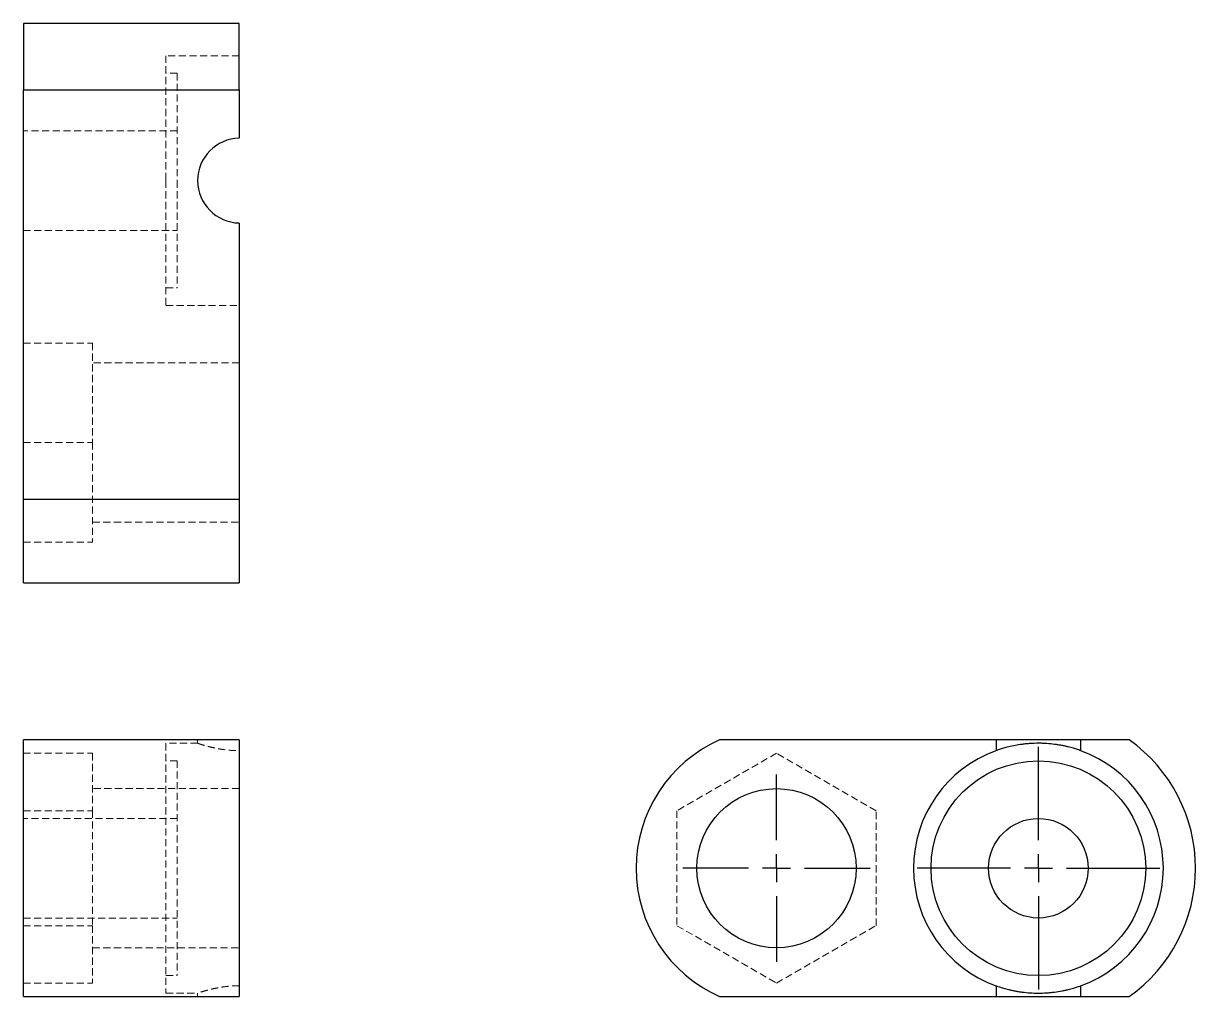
# Model space of a CAD drawing. Header units: millimetres. Extents: x 63 to 273, y 34 to 208.
import ezdxf

# ---------------------------------------------------------------- set-up
doc = ezdxf.new("R2010")
doc.units = ezdxf.units.MM
doc.linetypes.add('HIDDEN', pattern=[1.905, 1.27, -0.635])
doc.layers.add('10', color=7, linetype='Continuous')

# ---------------------------------------------------------------- blocks, each defined once
blk = doc.blocks.new('SW_CENTERMARKSYMBOL_0')
at = {"layer": '10', "color": 0}
for p, q in [((0, 5), (0, 21.69)), ((0, 0), (0, 2.5)), ((-5, 0), (-21.69, 0)), ((0, 0), (-2.5, 0)), ((0, 0), (0, -2.5)), ((0, 0), (2.5, 0)), ((5, 0), (21.69, 0)), ((0, -5), (0, -21.69))]:
    blk.add_line(p, q, dxfattribs=at)
blk = doc.blocks.new('SW_CENTERMARKSYMBOL_1')
at = {"layer": '10', "color": 0}
for p, q in [((0, 5), (0, 16.73)), ((0, 0), (0, 2.5)), ((-5, 0), (-16.73, 0)), ((0, 0), (-2.5, 0)), ((0, 0), (0, -2.5)), ((0, 0), (2.5, 0)), ((5, 0), (16.73, 0)), ((0, -5), (0, -16.73))]:
    blk.add_line(p, q, dxfattribs=at)

msp = doc.modelspace()

# ---------------------------------------------------------------- linework, layer by layer
at = {"color": 7, "linetype": 'Continuous', "lineweight": 25}
for p, q in [((102.06, 208), (63.48, 208)), ((63.48, 208), (63.48, 196.12)), ((102.06, 196.12), (102.06, 208)), ((63.48, 196.12), (102.06, 196.12)), ((63.48, 122.92), (63.48, 196.12)), ((102.06, 196.12), (102.06, 187.49)), ((102.06, 172.33), (102.06, 122.92)), ((102.06, 122.92), (63.48, 122.92)), ((63.48, 108), (63.48, 122.92)), ((102.06, 122.92), (102.06, 108)), ((63.48, 108), (102.06, 108)), ((102.06, 79.94), (63.48, 79.94)), ((63.48, 34.06), (63.48, 79.94)), ((102.06, 79.94), (102.06, 34.06)), ((237.33, 79.94), (187.92, 79.94)), ((237.33, 79.94), (237.33, 78)), ((252.49, 79.94), (237.33, 79.94)), ((252.49, 78), (252.49, 79.94)), ((261.12, 79.94), (252.49, 79.94)), ((237.33, 36), (237.33, 34.06)), ((252.49, 34.06), (252.49, 36)), ((63.48, 34.06), (102.06, 34.06)), ((187.92, 34.06), (237.33, 34.06)), ((237.33, 34.06), (252.49, 34.06)), ((252.49, 34.06), (261.12, 34.06))]:
    msp.add_line(p, q, dxfattribs=at)
at = {"color": 7, "linetype": 'HIDDEN', "lineweight": 18}
for p, q in [((88.95, 202.24), (88.95, 179.91)), ((102.06, 202.24), (88.95, 202.24)), ((90.96, 199.1), (88.95, 199.1)), ((90.96, 199.1), (90.96, 179.91)), ((90.96, 188.81), (63.48, 188.81)), ((88.95, 179.91), (88.95, 157.58)), ((90.96, 179.91), (90.96, 160.72)), ((63.48, 171.01), (90.96, 171.01)), ((88.95, 160.72), (90.96, 160.72)), ((88.95, 157.58), (102.06, 157.58)), ((63.48, 150.88), (75.84, 150.88)), ((75.84, 150.88), (75.84, 133.09)), ((102.06, 147.33), (75.84, 147.33)), ((63.48, 133.09), (75.84, 133.09)), ((75.84, 133.09), (75.84, 115.3)), ((75.84, 118.86), (102.06, 118.86)), ((63.48, 115.3), (75.84, 115.3)), ((94.61, 79.94), (94.61, 79.32)), ((63.48, 77.54), (75.84, 77.54)), ((75.84, 77.54), (75.84, 67.27)), ((88.95, 79.33), (88.95, 34.67)), ((94.64, 79.33), (88.95, 79.33)), ((198.09, 77.54), (180.3, 67.27)), ((215.88, 67.27), (198.09, 77.54)), ((90.96, 76.19), (88.95, 76.19)), ((90.96, 76.19), (90.96, 37.81)), ((102.06, 71.23), (75.84, 71.23)), ((63.48, 67.27), (75.84, 67.27)), ((75.84, 67.27), (75.84, 46.73)), ((180.3, 67.27), (180.3, 46.73)), ((215.88, 46.73), (215.88, 67.27)), ((90.96, 65.9), (63.48, 65.9)), ((63.48, 48.1), (90.96, 48.1)), ((63.48, 46.73), (75.84, 46.73)), ((75.84, 46.73), (75.84, 36.46)), ((180.3, 46.73), (198.09, 36.46)), ((198.09, 36.46), (215.88, 46.73)), ((75.84, 42.77), (102.06, 42.77)), ((88.95, 37.81), (90.96, 37.81)), ((63.48, 36.46), (75.84, 36.46)), ((88.95, 34.67), (94.61, 34.67)), ((94.61, 34.67), (94.61, 34.06))]:
    msp.add_line(p, q, dxfattribs=at)
at = {"color": 7, "linetype": 'Continuous', "lineweight": 25}
for centre, radius in [((244.91, 57), 19.19), ((198.09, 57), 14.23), ((244.91, 57), 8.9)]:
    msp.add_circle(centre, radius, dxfattribs=at)
for centre, radius, start, end in [((102.2, 179.91), 7.58, 91.0611, 268.9389), ((198.09, 57), 25.09, 113.9106, 246.0894), ((244.91, 57), 28.09, 305.2475, 54.7525), ((244.91, 57), 22.33, 109.8503, 250.1497), ((244.91, 57), 22.33, 289.8503, 70.1497)]:
    msp.add_arc(centre, radius, start, end, dxfattribs=at)
at = {"color": 7, "linetype": 'HIDDEN', "lineweight": 18}
for points, knots in [([(94.64, 79.32), (94.63, 79.32), (94.63, 79.33), (94.83, 79.26), (95.23, 79.13), (95.81, 78.95), (96.56, 78.74), (97.48, 78.52), (98.56, 78.31), (99.74, 78.14), (100.93, 78.03), (101.71, 78.01), (102.06, 78)], [0, 0, 0, 0, 0.058063, 0.163722, 0.264871, 0.368748, 0.473856, 0.581781, 0.690938, 0.803376, 0.911205, 1, 1, 1, 1]), ([(102.06, 36), (101.71, 35.99), (100.94, 35.97), (99.78, 35.87), (98.63, 35.7), (97.57, 35.5), (96.63, 35.28), (95.84, 35.06), (95.22, 34.87), (94.8, 34.73), (94.64, 34.68), (94.6, 34.66), (94.63, 34.67), (94.64, 34.68)], [0, 0, 0, 0, 0.086211, 0.188401, 0.293686, 0.395835, 0.500753, 0.606364, 0.715074, 0.819698, 0.927668, 0.970921, 1, 1, 1, 1])]:
    msp.add_open_spline(points, degree=3, knots=knots, dxfattribs=at)
at = {"color": 7, "linetype": 'Continuous', "lineweight": 25}
for points, knots in [([(252.49, 78), (252.49, 78.01), (252.47, 78.01), (252.41, 78.03), (252.37, 78.05), (252.21, 78.1), (252.06, 78.16), (251.68, 78.28), (251.43, 78.36), (250.88, 78.52), (250.57, 78.6), (250.05, 78.73), (249.87, 78.78), (249.49, 78.86), (249.29, 78.9), (248.89, 78.98), (248.68, 79.01), (248.25, 79.08), (248.02, 79.11), (247.34, 79.2), (246.87, 79.25), (246.15, 79.3), (245.9, 79.31), (245.41, 79.33), (245.16, 79.33), (244.42, 79.33), (243.93, 79.32), (243.21, 79.27), (242.96, 79.25), (242.49, 79.2), (242.26, 79.17), (241.58, 79.09), (241.15, 79.02), (240.33, 78.86), (239.95, 78.78), (239.43, 78.65), (239.27, 78.61), (238.95, 78.52), (238.8, 78.48), (238.39, 78.36), (238.15, 78.28), (237.76, 78.16), (237.61, 78.1), (237.39, 78.03), (237.34, 78.01), (237.33, 78)], [0, 0, 0, 0, 0.03125, 0.03125, 0.0625, 0.0625, 0.125, 0.125, 0.1875, 0.1875, 0.25, 0.25, 0.28125, 0.28125, 0.3125, 0.3125, 0.34375, 0.34375, 0.375, 0.375, 0.4375, 0.4375, 0.46875, 0.46875, 0.5, 0.5, 0.5625, 0.5625, 0.59375, 0.59375, 0.625, 0.625, 0.6875, 0.6875, 0.75, 0.75, 0.78125, 0.78125, 0.8125, 0.8125, 0.875, 0.875, 0.9375, 0.9375, 1, 1, 1, 1]), ([(237.33, 36), (237.33, 35.99), (237.35, 35.99), (237.41, 35.97), (237.45, 35.95), (237.61, 35.9), (237.76, 35.84), (238.14, 35.72), (238.39, 35.64), (238.94, 35.48), (239.25, 35.4), (239.77, 35.27), (239.95, 35.22), (240.33, 35.14), (240.53, 35.1), (240.93, 35.02), (241.14, 34.99), (241.57, 34.92), (241.8, 34.89), (242.48, 34.8), (242.95, 34.75), (243.91, 34.69), (244.41, 34.67), (245.41, 34.67), (245.9, 34.69), (246.62, 34.73), (246.86, 34.75), (247.33, 34.8), (247.56, 34.83), (248.25, 34.91), (248.68, 34.98), (249.29, 35.1), (249.49, 35.14), (249.87, 35.22), (250.05, 35.27), (250.57, 35.39), (250.88, 35.48), (251.44, 35.64), (251.67, 35.72), (252.06, 35.84), (252.21, 35.9), (252.43, 35.97), (252.48, 35.99), (252.49, 36)], [0, 0, 0, 0, 0.03125, 0.03125, 0.0625, 0.0625, 0.125, 0.125, 0.1875, 0.1875, 0.25, 0.25, 0.28125, 0.28125, 0.3125, 0.3125, 0.34375, 0.34375, 0.375, 0.375, 0.4375, 0.4375, 0.5, 0.5, 0.5625, 0.5625, 0.59375, 0.59375, 0.625, 0.625, 0.6875, 0.6875, 0.71875, 0.71875, 0.75, 0.75, 0.8125, 0.8125, 0.875, 0.875, 0.9375, 0.9375, 1, 1, 1, 1])]:
    msp.add_open_spline(points, degree=3, knots=knots, dxfattribs=at)

# ---------------------------------------------------------------- block references
at = {"layer": '10'}
for name, p in [('SW_CENTERMARKSYMBOL_0', (244.91, 57)), ('SW_CENTERMARKSYMBOL_1', (198.09, 57))]:
    msp.add_blockref(name, p, dxfattribs=at)

doc.saveas('drawing.dxf')
